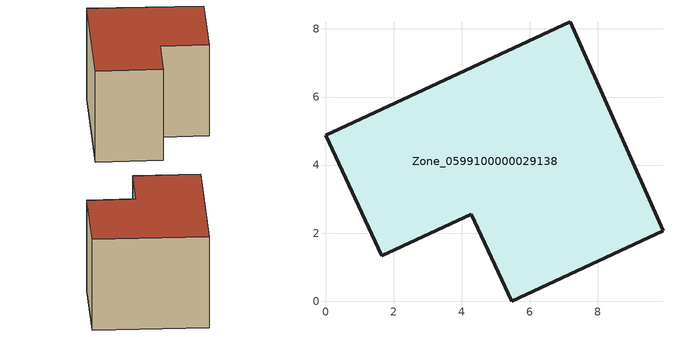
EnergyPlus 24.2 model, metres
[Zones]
Zone_0599100000029138
 floor ground (C_G): 4.29,2.55 1.65,1.33 0,4.87 7.2,8.21 9.92,2.07 5.48,0 z1.79
 wall outside (C_F): 7.2,8.21 0,4.87 1.65,1.33 4.29,2.55 5.48,0 9.92,2.07 7.2,8.21 z1.79:7.64
 roof outside (C_R): 5.48,0 9.92,2.07 7.2,8.21 0,4.87 1.65,1.33 4.29,2.55 z7.64
[BUILDING]
Pand.0599100000029138: North Axis=0; Terrain=City; Loads Convergence Tolerance Value=0.04; Temperature Convergence Tolerance Value=0.4; Solar Distribution=FullExterior; Maximum Number of Warmup Days=25; Minimum Number of Warmup Days=1
[Site:Location]
Rotterdam.The.Hague.AP_ZH_NLD Design_Conditions: Latitude=51.96; Longitude=4.45; Time Zone=1; Elevation=-4.5
[SITE:GROUNDTEMPERATURE:BUILDINGSURFACE]
18, 18, 18, 18, 18, 18, 18, 18, 18, 18, 18, 18
[MATERIAL] Thermal Absorptance=0.9; Solar Absorptance=0.7; Visible Absorptance=0.7
Name | Roughness | Thickness | Conductivity | Density | Specific Heat
G.TC.1946 | MediumSmooth | 0.15 | 1 | 540 | 1210
F.TC.1946 | Rough | 0.3 | 0.857143 | 1920 | 840
R.TC.1946 | MediumRough | 0.2 | 0.909091 | 1500 | 1000
[CONSTRUCTION]
C_G: G.TC.1946
C_F: F.TC.1946
C_R: R.TC.1946
[ZONE]
Zone_0599100000029138: Type=1; Multiplier=1; Ceiling Height=Autocalculate; Volume=Autocalculate; Floor Area=autocalculate; Part of Total Floor Area=Yes
[ZONEINFILTRATION:DESIGNFLOWRATE]
Infil_Zone_0599100000029138: Zone or ZoneList or Space or SpaceList=Zone_0599100000029138; Schedule=AlwaysOn; Design Flow Rate Calculation Method=Flow/Area; Flow Rate per Floor Area=0.003; Constant Term Coefficient=1; Temperature Term Coefficient=0; Velocity Term Coefficient=0; Velocity Squared Term Coefficient=0
[HVACTEMPLATE:ZONE:IDEALLOADSAIRSYSTEM]
Zone_0599100000029138: Maximum Heating Supply Air Temperature=50; Minimum Cooling Supply Air Temperature=13; Maximum Heating Supply Air Humidity Ratio=0.0156; Minimum Cooling Supply Air Humidity Ratio=0.0077; Heating Limit=NoLimit; Cooling Limit=NoLimit; Dehumidification Control Type=ConstantSensibleHeatRatio; Cooling Sensible Heat Ratio=0.7; Dehumidification Setpoint=60; Humidification Control Type=None; Humidification Setpoint=30; Outdoor Air Method=None; Outdoor Air Flow Rate per Person=0.00944; Outdoor Air Flow Rate per Zone Floor Area=0; Outdoor Air Flow Rate per Zone=0; Demand Controlled Ventilation Type=None; Outdoor Air Economizer Type=NoEconomizer; Heat Recovery Type=None; Sensible Heat Recovery Effectiveness=0.7; Latent Heat Recovery Effectiveness=0.65
[ZONECONTROL:THERMOSTAT]
ThermostatControl_Zone_0599100000029138: Zone or ZoneList=Zone_0599100000029138; Control Type Schedule=DualSetpointControlType; Control 1=Thermostat_Zone_0599100000029138; Temperature Difference Between Cutout And Setpoint=0
[THERMOSTATSETPOINT:DUALSETPOINT]
Thermostat_Zone_0599100000029138: Heating Setpoint Temperature Schedule=HeatingSetpoint_Zone_0599100000029138; Cooling Setpoint Temperature Schedule=CoolingSetpoint_Zone_0599100000029138
[SCHEDULE:COMPACT]
HeatingSetpoint_Zone_0599100000029138: Through: 12/31, For: AllDays, Until: 24:00, 21
CoolingSetpoint_Zone_0599100000029138: Through: 12/31, For: AllDays, Until: 24:00, 24
DualSetpointControlType: Through: 12/31, For: AllDays, Until: 24:00, 4
AlwaysOn: Through: 12/31, For: AllDays, Until: 24:00, 1
